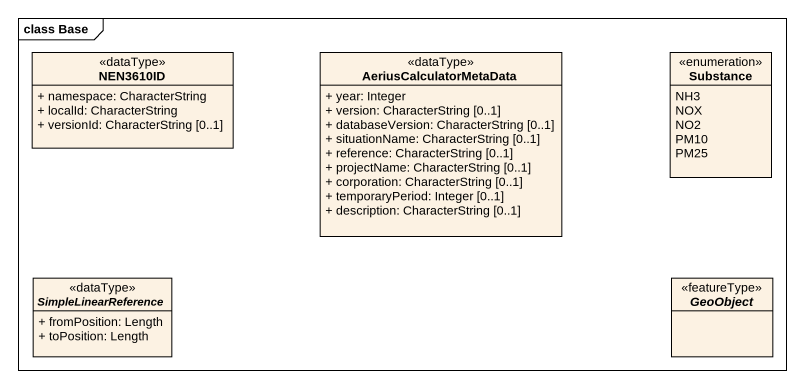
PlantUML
@startuml
mainframe class Base
hide circle
hide empty members
skinparam classAttributeIconSize 0
class NEN3610ID <<dataType>> {
  + namespace: CharacterString
  + localId: CharacterString
  + versionId: CharacterString [0..1]
}
class AeriusCalculatorMetaData <<dataType>> {
  + year: Integer
  + version: CharacterString [0..1]
  + databaseVersion: CharacterString [0..1]
  + situationName: CharacterString [0..1]
  + reference: CharacterString [0..1]
  + projectName: CharacterString [0..1]
  + corporation: CharacterString [0..1]
  + temporaryPeriod: Integer [0..1]
  + description: CharacterString [0..1]
}
enum Substance {
  NH3
  NOX
  NO2
  PM10
  PM25
}
abstract class SimpleLinearReference <<dataType>> {
  + fromPosition: Length
  + toPosition: Length
}
abstract class GeoObject <<featureType>>
@enduml
